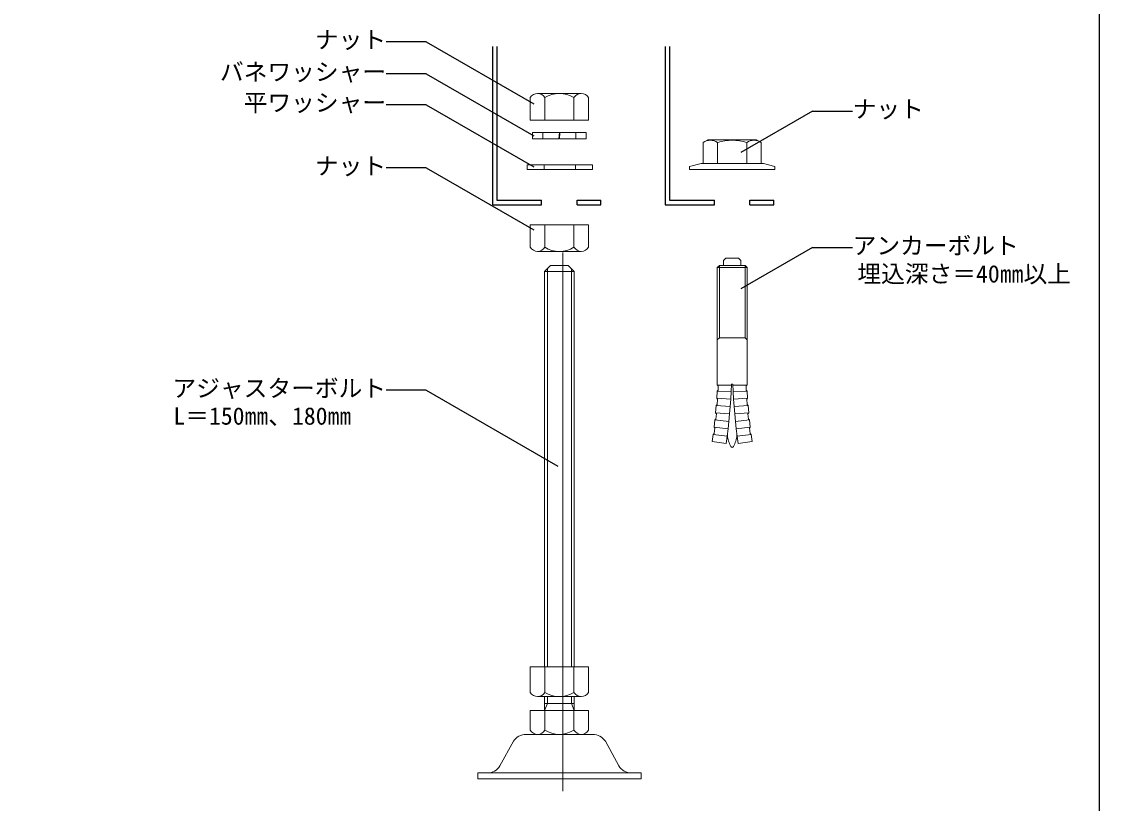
# Model space of a CAD drawing. Units: millimetres on the paper, enlarged 10 times, with parts at other scales. Extents: x -4239 to 4225, y -1370 to 1390.
# Drawn here: x 3317 to 4225, y -280 to 379 of the extents above; entities that cross this region are included whole.
import ezdxf
from ezdxf.enums import TextEntityAlignment as Align

# ---------------------------------------------------------------- set-up
doc = ezdxf.new("R2010")
doc.units = ezdxf.units.MM
doc.header["$LTSCALE"] = 10
for name, color, linetype in [('0-F_図面枠', 7, 'Continuous'), ('F-1_SUS', 7, 'Continuous'), ('F-A_金物品名', 3, 'Continuous')]:
    doc.layers.add(name, color=color, linetype=linetype)
doc.layers.add('F-2_金物', color=7, linetype='Continuous', lineweight=18)
doc.styles.add('ＭＳ ゴシック', font='')
doc.styles.get('ＭＳ ゴシック').set_extended_font_data('MS Gothic')

msp = doc.modelspace()

# ---------------------------------------------------------------- linework, layer by layer
at = {"layer": '0-F_図面枠'}
msp.add_lwpolyline([(4224.9, -1369.66), (4224.9, 1390.34), (224.9, 1390.34), (224.9, -1369.66)], dxfattribs=at)
at = {"layer": 'F-1_SUS'}
for p, q in [((3713.54, 357.93), (3713.54, 224.63)), ((3717.29, 357.93), (3717.29, 228.38)), ((3859.05, 357.93), (3859.05, 224.63)), ((3862.8, 357.93), (3862.8, 228.38)), ((3717.29, 228.38), (3755.04, 228.38)), ((3862.8, 228.38), (3900.55, 228.38)), ((3930.55, 224.63), (3930.55, 228.38)), ((3930.55, 228.38), (3950.55, 228.38)), ((3950.55, 224.63), (3950.55, 228.38)), ((3930.55, 224.63), (3950.55, 224.63))]:
    msp.add_line(p, q, dxfattribs=at)
for points in [[(3713.54, 224.63), (3755.04, 224.63), (3755.04, 228.38)], [(3785.04, 224.63), (3785.04, 228.38), (3805.04, 228.38)], [(3785.04, 224.63), (3805.04, 224.63), (3805.04, 228.38)], [(3859.05, 224.63), (3900.55, 224.63), (3900.55, 228.38)]]:
    msp.add_lwpolyline(points, dxfattribs=at)
at = {"layer": 'F-2_金物'}
for p, q in [((3788.45, 318.35), (3751.64, 318.35)), ((3745.51, 295.85), (3745.51, 314.81)), ((3757.78, 295.85), (3757.78, 314.81)), ((3782.31, 295.85), (3782.31, 314.81)), ((3794.58, 295.85), (3794.58, 314.81)), ((3794.58, 295.85), (3745.51, 295.85)), ((3769.44, 295.85), (3747.7, 295.85)), ((3793.7, 295.85), (3774.81, 295.85)), ((3747.42, 285.49), (3747.42, 279.99)), ((3747.42, 285.49), (3770.04, 285.49)), ((3756.17, 285.49), (3756.17, 279.99)), ((3770.04, 285.49), (3769.56, 279.99)), ((3770.53, 285.49), (3770.04, 279.99)), ((3770.53, 285.49), (3792.67, 285.49)), ((3783.92, 285.49), (3783.92, 279.99)), ((3792.67, 285.49), (3792.67, 279.99)), ((3747.42, 279.99), (3769.56, 279.99)), ((3766.59, 279.99), (3747.7, 279.99)), ((3770.04, 279.99), (3792.67, 279.99)), ((3891.01, 277.02), (3894.92, 279.28)), ((3891.01, 277.02), (3891.01, 259.28)), ((3894.92, 279.28), (3936.17, 279.28)), ((3903.28, 277.02), (3903.28, 259.28)), ((3927.82, 277.02), (3927.82, 259.28)), ((3940.09, 277.02), (3936.17, 279.28)), ((3940.09, 277.02), (3940.09, 259.28)), ((3742.83, 258.21), (3797.83, 258.21)), ((3742.83, 258.21), (3742.83, 254.21)), ((3757.2, 258.21), (3757.2, 254.21)), ((3783.45, 258.21), (3783.45, 254.21)), ((3797.83, 254.21), (3797.83, 258.21)), ((3889.3, 254.28), (3879.64, 254.28)), ((3889.3, 259.28), (3941.8, 259.28)), ((3889.3, 254.28), (3941.8, 254.28)), ((3941.8, 254.28), (3951.46, 254.28)), ((3797.83, 254.21), (3742.83, 254.21)), ((3745.51, 207.73), (3745.51, 188.77)), ((3794.58, 207.73), (3745.51, 207.73)), ((3757.78, 207.73), (3757.78, 188.78)), ((3782.31, 207.73), (3782.31, 188.77)), ((3794.58, 207.73), (3794.58, 188.78)), ((3788.45, 185.23), (3751.64, 185.23)), ((3777.54, 173.39), (3782.54, 168.39)), ((3903.05, 171.7), (3904.74, 173.39)), ((3904.74, 130.89), (3904.74, 173.39)), ((3926.36, 173.39), (3904.74, 173.39)), ((3908.26, 177.56), (3910.34, 179.64)), ((3908.26, 173.39), (3908.26, 177.56)), ((3920.76, 179.64), (3910.34, 179.64)), ((3922.84, 177.56), (3920.76, 179.64)), ((3922.84, 173.39), (3922.84, 177.56)), ((3926.36, 130.89), (3926.36, 173.39)), ((3926.36, 173.39), (3928.05, 171.7)), ((3757.54, 168.39), (3757.54, -164.81)), ((3782.54, 168.39), (3757.54, 168.39)), ((3782.54, -164.81), (3782.54, 168.39)), ((3928.05, 171.7), (3903.05, 171.7)), ((3903.05, 72.64), (3903.05, 171.7)), ((3928.05, 72.64), (3928.05, 171.7)), ((3926.36, 112.58), (3926.36, 130.89)), ((3903.05, 110.89), (3904.74, 112.58)), ((3926.36, 112.58), (3928.05, 110.89)), ((3903.05, 72.64), (3914.9, 72.64)), ((3903.77, 71.89), (3903.08, 72.64)), ((3914.68, 67.12), (3914.92, 73.39)), ((3916.17, 73.39), (3914.92, 73.39)), ((3916.42, 67.12), (3916.17, 73.39)), ((3928.05, 72.64), (3916.2, 72.64)), ((3927.33, 71.89), (3928.02, 72.64)), ((3903.63, 68.37), (3902.86, 67.66)), ((3903.63, 68.37), (3903.77, 71.89)), ((3916.42, 67.12), (3928.25, 67.66)), ((3916.75, 60.85), (3916.42, 67.12)), ((3927.47, 68.37), (3927.33, 71.89)), ((3927.47, 68.37), (3928.24, 67.66)), ((3928.25, 67.66), (3928.57, 61.55)), ((3902.13, 55.45), (3901.64, 49.36)), ((3902.92, 56.15), (3902.13, 55.45)), ((3913.94, 54.59), (3902.13, 55.45)), ((3914.35, 60.85), (3902.53, 61.55)), ((3903.23, 60.76), (3902.54, 61.55)), ((3902.92, 56.15), (3903.23, 60.76)), ((3916.75, 60.85), (3928.57, 61.55)), ((3917.16, 54.59), (3916.75, 60.85)), ((3917.16, 54.59), (3928.97, 55.45)), ((3917.66, 48.33), (3917.16, 54.59)), ((3927.87, 60.76), (3928.56, 61.55)), ((3928.18, 56.15), (3927.87, 60.76)), ((3928.18, 56.15), (3928.97, 55.45)), ((3928.97, 55.45), (3929.46, 49.36)), ((3902.31, 48.55), (3901.64, 49.36)), ((3913.44, 48.33), (3901.64, 49.36)), ((3901.88, 43.95), (3902.31, 48.55)), ((3917.66, 48.33), (3929.46, 49.36)), ((3918.26, 42.08), (3917.66, 48.33)), ((3928.79, 48.55), (3929.46, 49.36)), ((3929.22, 43.95), (3928.79, 48.55)), ((3901.06, 43.28), (3900.4, 37.2)), ((3912.17, 35.84), (3900.4, 37.2)), ((3901.05, 36.37), (3900.41, 37.2)), ((3900.49, 31.78), (3901.05, 36.37)), ((3912.84, 42.08), (3901.06, 43.28)), ((3901.88, 43.95), (3901.07, 43.28)), ((3918.26, 42.08), (3930.04, 43.28)), ((3918.93, 35.84), (3918.26, 42.08)), ((3918.93, 35.84), (3930.7, 37.2)), ((3929.22, 43.95), (3930.03, 43.28)), ((3930.04, 43.28), (3930.7, 37.2)), ((3930.05, 36.37), (3930.69, 37.2)), ((3930.61, 31.78), (3930.05, 36.37)), ((3899.66, 31.14), (3898.83, 25.08)), ((3900.49, 31.78), (3899.66, 31.13)), ((3919.7, 29.61), (3918.93, 35.84)), ((3919.7, 29.61), (3931.44, 31.14)), ((3920.55, 23.39), (3919.7, 29.61)), ((3930.61, 31.78), (3931.44, 31.13)), ((3931.44, 31.14), (3932.27, 25.08)), ((3910.55, 23.39), (3898.83, 25.08)), ((3920.55, 23.39), (3932.27, 25.08)), ((3794.58, -164.81), (3745.51, -164.81)), ((3745.51, -164.81), (3745.51, -186.27)), ((3757.78, -164.81), (3757.78, -186.27)), ((3782.31, -164.81), (3782.31, -186.27)), ((3794.58, -164.81), (3794.58, -186.27)), ((3788.45, -189.81), (3751.64, -189.81)), ((3757.53, -189.81), (3757.53, -201.61)), ((3782.54, -189.81), (3782.54, -201.61)), ((3757.53, -195.54), (3782.54, -195.54)), ((3794.58, -201.61), (3745.51, -201.61)), ((3745.51, -201.61), (3745.51, -218.07)), ((3757.78, -201.61), (3757.78, -218.07)), ((3782.31, -201.61), (3782.31, -218.07)), ((3794.58, -201.61), (3794.58, -218.07)), ((3741.97, -221.61), (3798.12, -221.61)), ((3788.45, -221.61), (3751.64, -221.61)), ((3719.97, -248.23), (3731.37, -227.48)), ((3808.72, -227.48), (3820.12, -248.23)), ((3701.29, -254.11), (3838.79, -254.11)), ((3701.29, -259.11), (3701.29, -254.11)), ((3838.79, -254.11), (3838.79, -259.11)), ((3838.79, -259.11), (3701.29, -259.11))]:
    msp.add_line(p, q, dxfattribs=at)
at = {"layer": 'F-2_金物', "color": 4}
for p, q in [((3772.81, 184.4), (3772.81, -269.57)), ((3772.81, 184.4), (3772.81, -269.57)), ((3759.89, 170.74), (3759.89, -164.81)), ((3780.19, -164.81), (3780.19, 170.74)), ((3759.89, -189.81), (3759.89, -195.54)), ((3759.89, -195.54), (3757.53, -201.61))]:
    msp.add_line(p, q, dxfattribs=at)
at = {"layer": 'F-2_金物'}
for points in [[(3889.3, 259.28), (3879.64, 256.78), (3879.64, 254.28)], [(3941.8, 259.28), (3951.46, 256.78), (3951.46, 254.28)], [(3757.54, 168.39), (3762.54, 173.39), (3777.54, 173.39)], [(3926.36, 112.58), (3904.74, 112.58), (3904.74, 130.89)], [(3914.68, 67.12), (3902.85, 67.66), (3902.53, 61.55)], [(3912.84, 42.08), (3913.44, 48.33), (3913.94, 54.59), (3914.35, 60.85), (3914.68, 67.12)], [(3911.4, 29.61), (3912.17, 35.84), (3912.84, 42.08)], [(3910.55, 23.39), (3911.4, 29.61), (3899.66, 31.14)]]:
    msp.add_lwpolyline(points, dxfattribs=at)
at = {"layer": 'F-2_金物', "color": 4}
msp.add_lwpolyline([(3780.19, -189.81), (3780.19, -195.54), (3782.54, -201.61)], dxfattribs=at)
at = {"layer": 'F-2_金物'}
for centre, radius, start, end in [((3751.64, 311.27), 7.08, 29.99985, 149.99985), ((3770.04, 295.33), 23.02, 57.79585, 122.2043), ((3788.45, 311.27), 7.08, 29.99985, 149.99985), ((3897.15, 268.32), 10.64, 54.793, 125.207), ((3915.55, 239.32), 39.64, 71.971, 108.029), ((3933.95, 268.32), 10.64, 54.793, 125.207), ((3751.64, 192.32), 7.08, 210.00015, 330.00015), ((3770.04, 208.25), 23.02, 237.7957, 302.20415), ((3788.45, 192.32), 7.08, 210.00015, 330.00015), ((3944.39, 35.2), 33.26, 188.441, 205.72), ((3886.71, 35.2), 33.26, 334.28, 351.559), ((3915.55, 21.31), 1.25, 205.72, 334.28), ((3751.64, -182.73), 7.08, 210.00015, 330.00015), ((3770.04, -166.79), 23.02, 237.7957, 302.20415), ((3788.45, -182.73), 7.08, 210.00015, 330.00015), ((3741.97, -234.11), 12.5, 90, 147.99462), ((3751.64, -214.52), 7.08, 210.00015, 330.00015), ((3770.04, -198.59), 23.02, 237.7957, 302.20415), ((3788.45, -214.52), 7.08, 210.00015, 330.00015), ((3798.12, -234.11), 12.5, 32.00538, 90), ((3709.37, -241.61), 12.5, 270, 327.99462), ((3830.72, -241.61), 12.5, 212.00538, 270)]:
    msp.add_arc(centre, radius, start, end, dxfattribs=at)
at = {"layer": 'F-A_金物品名'}
for p, q in [((3657.91, 361.89), (3624.08, 361.89)), ((3657.91, 361.89), (3748.41, 309.63)), ((3657.91, 334.83), (3624.08, 334.83)), ((3657.91, 334.83), (3748.41, 282.58)), ((3657.91, 308.88), (3624.08, 308.88)), ((3657.91, 308.88), (3748.41, 256.63)), ((3983.17, 303.48), (3922.8, 268.62)), ((3983.17, 303.48), (4017, 303.48)), ((3657.91, 255.58), (3624.08, 255.58)), ((3657.91, 255.58), (3748.41, 203.33)), ((3983.17, 188.47), (3922.8, 153.61)), ((3983.17, 188.47), (4017, 188.47)), ((3657.91, 68.3), (3624.08, 68.3)), ((3657.91, 68.3), (3768.78, 4.29))]:
    msp.add_line(p, q, dxfattribs=at)

# ---------------------------------------------------------------- texts
at = {"layer": 'F-A_金物品名', "color": 7, "style": 'ＭＳ ゴシック'}
for s, p in [('ナット', (3564.08, 351.89)), ('バネワッシャー', (3484.08, 324.83)), ('平ワッシャー', (3504.08, 298.88)), ('ナット', (4017, 293.48)), ('ナット', (3564.08, 245.58)), ('アンカーボルト', (4017, 178.47)), ('埋込深さ＝40㎜以上', (4020.99, 154.65)), ('アジャスターボルト', (3444.08, 58.3)), ('L＝150㎜、180㎜', (3444.93, 34.88))]:
    msp.add_text(s, height=14.66, dxfattribs=at).set_placement(p, align=Align.BOTTOM_LEFT)

doc.saveas('drawing.dxf')
